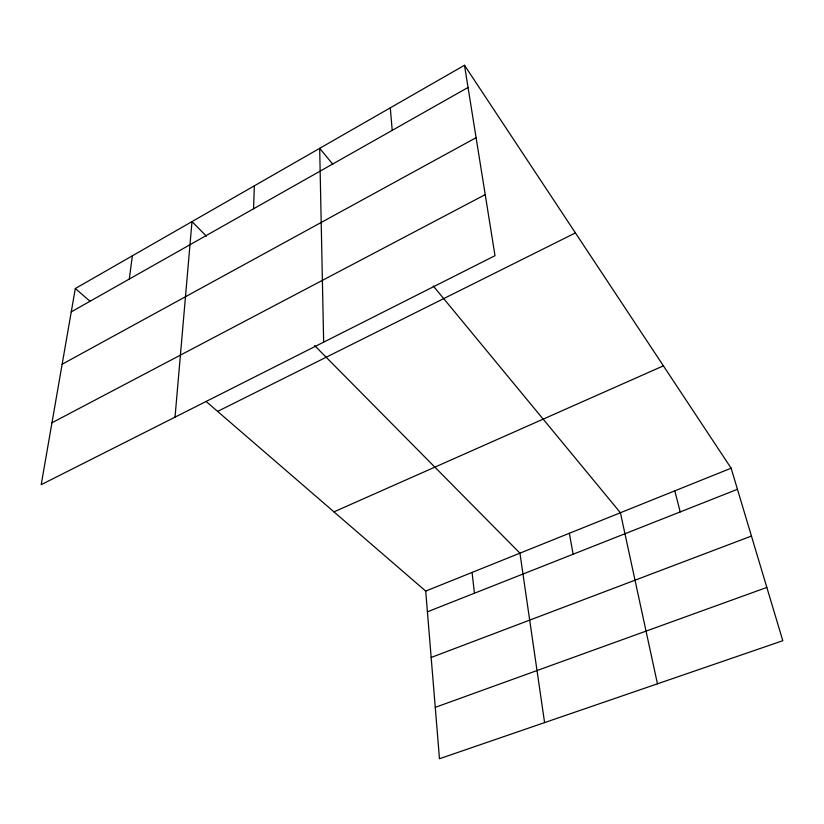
<?xml version="1.0" encoding="UTF-8"?>
<svg xmlns="http://www.w3.org/2000/svg" width="824" height="824" viewBox="0 0 824 824"><rect width="100%" height="100%" fill="white"/><g stroke="black" fill="none" stroke-linecap="round" stroke-linejoin="round"><path stroke-width="1.24" d="M253.535 208.791L254.358 185.802M175.028 417.15L191.992 221.594L206.371 236.138M129.286 279.068L132.365 255.8M75.314 288.534L41.2 484.677L495.008 255.687L464.489 65.261L75.314 288.534L89.837 301.069M71.245 311.884L468.053 87.468M62.15 364.229L476.097 137.69M51.964 422.774L485.223 194.618M217.608 411.403L575.43 232.904M333.957 511.858L663.402 365.846M425.709 591.086L731.125 468.187L782.8 640.722L439.48 758.739L425.709 591.086L205.959 401.339M427.409 611.799L737.449 489.302M431.158 657.47L751.447 536.053M435.257 707.352L766.835 587.43M314.562 345.514L519.944 553.161L544.592 722.617M332.783 164.213L319.681 148.33L323.657 342.145M433.249 285.949L620.41 512.734L657.459 683.817M464.489 65.261L731.125 468.187M674.804 490.847L680.212 511.92M569.353 533.283L573.123 554.233M472.08 572.423L474.428 593.229M390.277 107.831L392.214 130.357"/></g></svg>
